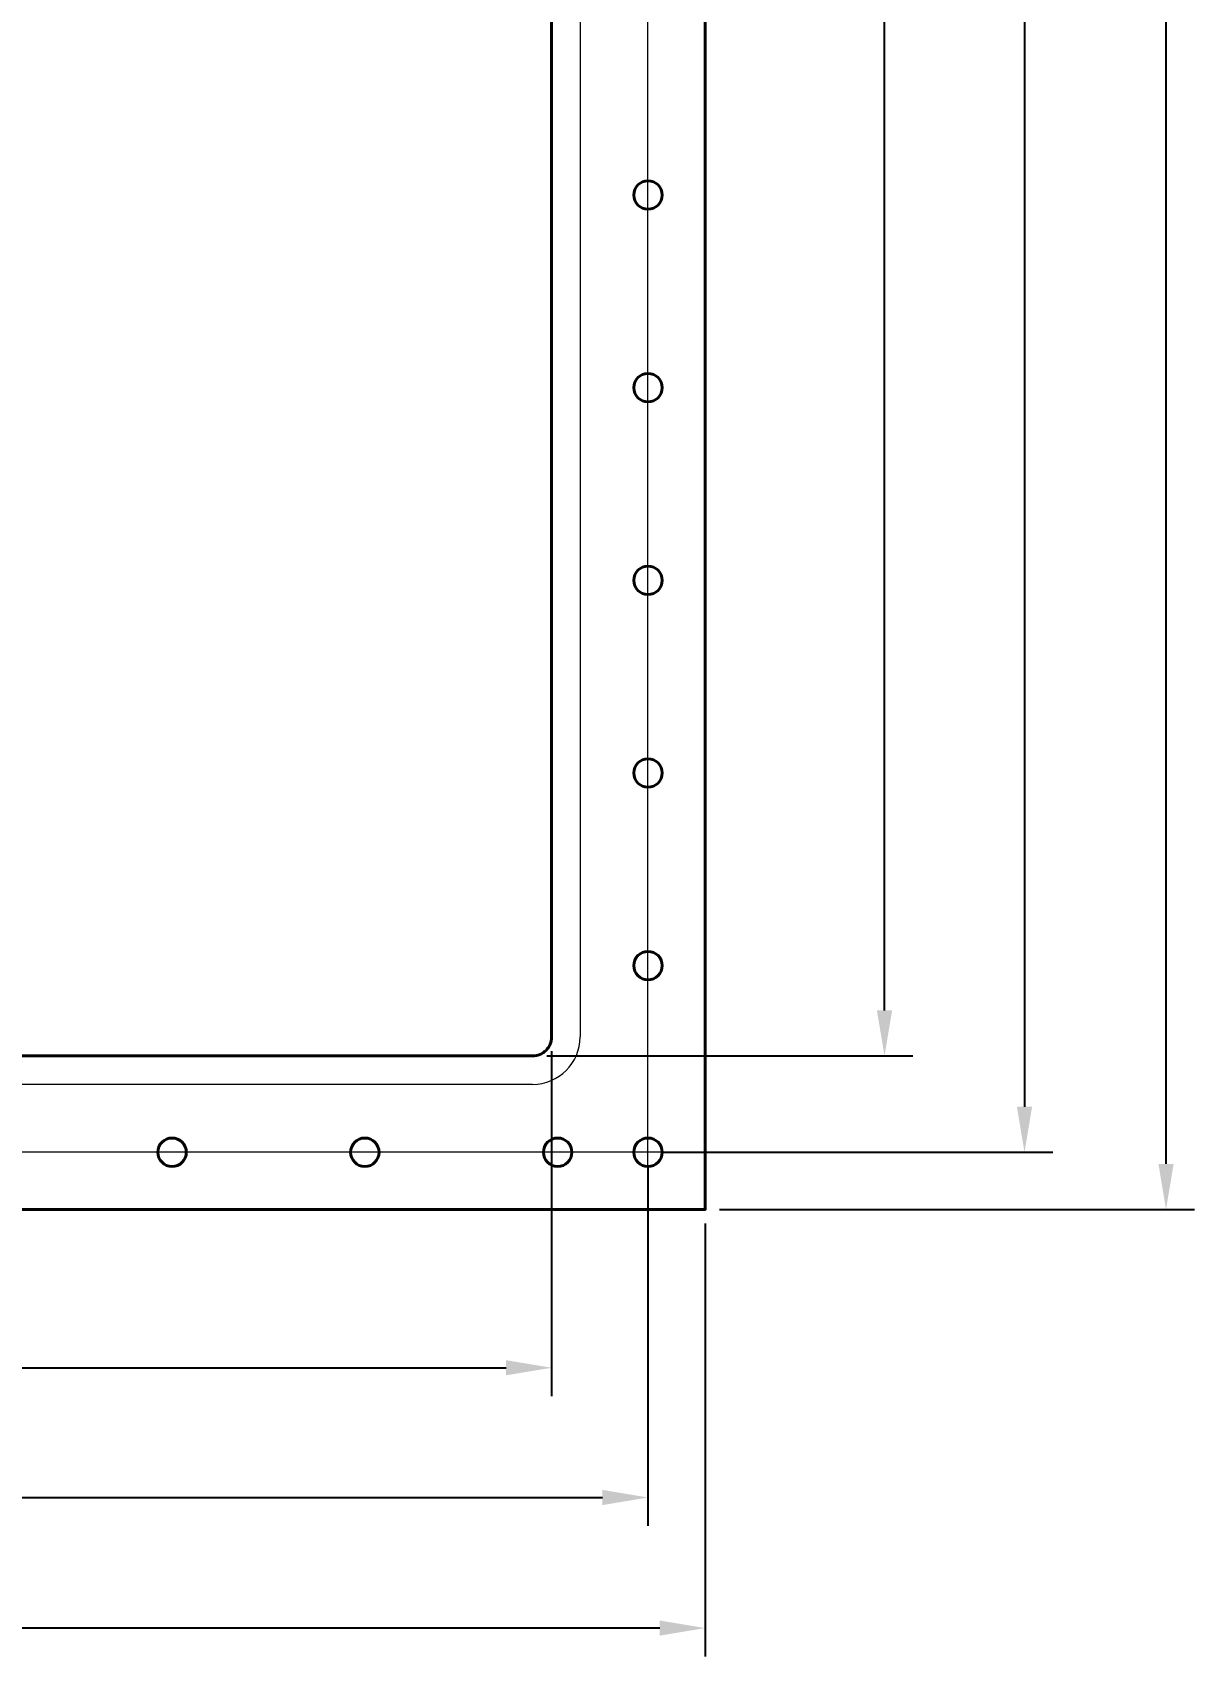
# Model space of a CAD drawing. Header units: millimetres. Extents: x 3074 to 13510, y 1436 to 24693.
# Drawn here: x 10208 to 10820, y 22815 to 23671 of the extents above; entities that cross this region are included whole.
import ezdxf

# ---------------------------------------------------------------- set-up
doc = ezdxf.new("R2010")
doc.units = ezdxf.units.MM
doc.set_wipeout_variables(frame=1)
doc.linetypes.add('CENTER', pattern=[2, 1.25, -0.25, 0.25, -0.25])
doc.layers.add('IA-ACHU', color=1, linetype='Continuous')
doc.layers.add('IA-EJES', color=4, linetype='CENTER')
doc.layers.add('IA-DIBUJO', color=3, linetype='Continuous', lineweight=40)
doc.layers.add('IA-TRAZ', color=8, linetype='Continuous', lineweight=5)
doc.styles.add('ARIAL', font='arial.ttf')
doc.dimstyles.new('COT_12', dxfattribs={"dimscale": 12, "dimtxt": 2.2, "dimasz": 2, "dimexe": 1.25, "dimexo": 0.625, "dimgap": 1, "dimtad": 1, "dimdec": 1, "dimdsep": 46, "dimtxsty": 'ARIAL', "dimcen": 2, "dimclrd": 256, "dimclre": 256, "dimclrt": 2, "dimadec": 0, "dimazin": 0, "dimtm": 1e-09, "dimtfac": 1, "dimtdec": 1, "dimtmove": 0, "dimatfit": 3, "dimfxl": 1, "dimarcsym": 0})
pattern_1 = [(315, (10528.385, 23568.893), (3.53553, 3.53553), [])]
pattern_2 = [(315, (10528.385, 23399.893), (3.53553, 3.53553), [])]
pattern_3 = [(315, (10528.385, 23230.893), (3.53553, 3.53553), [])]

# ---------------------------------------------------------------- blocks, each defined once
blk = doc.blocks.new('*D28')
at = {"layer": 'Defpoints', "color": 0, "transparency": 16777216}
for p in [(9776.51, 23141.46), (10481.38, 23141.46), (10481.38, 22967)]:
    blk.add_point(p, dxfattribs=at)
at = {"layer": 'IA-TRAZ', "lineweight": -2, "transparency": 16777216}
for p, q in [((9776.51, 23133.96), (9776.51, 22952)), ((10481.38, 23133.96), (10481.38, 22952)), ((9800.51, 22967), (10457.38, 22967))]:
    blk.add_line(p, q, dxfattribs=at)
at = {"layer": 'IA-TRAZ', "transparency": 16777216}
for points in [[(9800.51, 22971), (9800.51, 22963), (9776.51, 22967)], [(10457.38, 22971), (10457.38, 22963), (10481.38, 22967)]]:
    blk.add_solid(points, dxfattribs=at)
at = {"layer": 'IA-TRAZ', "color": 2, "transparency": 16777216, "insert": (10128.95, 22992.48), "char_height": 26.4, "attachment_point": 5, "style": 'ARIAL'}
blk.add_mtext('705', dxfattribs=at)
blk = doc.blocks.new('*D29')
at = {"layer": 'Defpoints', "color": 0, "transparency": 16777216}
for p in [(9725.72, 23080.67), (10532.17, 23080.67), (10532.17, 22898.58)]:
    blk.add_point(p, dxfattribs=at)
at = {"layer": 'IA-TRAZ', "lineweight": -2, "transparency": 16777216}
for p, q in [((9725.72, 23073.17), (9725.72, 22883.58)), ((10532.17, 23073.17), (10532.17, 22883.58)), ((9749.72, 22898.58), (10508.17, 22898.58))]:
    blk.add_line(p, q, dxfattribs=at)
at = {"layer": 'IA-TRAZ', "transparency": 16777216}
for points in [[(9749.72, 22902.58), (9749.72, 22894.58), (9725.72, 22898.58)], [(10508.17, 22902.58), (10508.17, 22894.58), (10532.17, 22898.58)]]:
    blk.add_solid(points, dxfattribs=at)
at = {"layer": 'IA-TRAZ', "color": 2, "transparency": 16777216, "insert": (10128.95, 22924.06), "char_height": 26.4, "attachment_point": 5, "style": 'ARIAL'}
blk.add_mtext('806', dxfattribs=at)
blk = doc.blocks.new('*D30')
at = {"layer": 'Defpoints', "color": 0, "transparency": 16777216}
for p in [(9695.56, 23050.51), (10562.33, 23050.51), (9695.56, 22829.71)]:
    blk.add_point(p, dxfattribs=at)
at = {"layer": 'IA-TRAZ', "lineweight": -2, "transparency": 16777216}
for p, q in [((9695.56, 23043.01), (9695.56, 22814.71)), ((10562.33, 23043.01), (10562.33, 22814.71)), ((10538.33, 22829.71), (9719.56, 22829.71))]:
    blk.add_line(p, q, dxfattribs=at)
at = {"layer": 'IA-TRAZ', "transparency": 16777216}
for points in [[(9719.56, 22833.71), (9719.56, 22825.71), (9695.56, 22829.71)], [(10538.33, 22833.71), (10538.33, 22825.71), (10562.33, 22829.71)]]:
    blk.add_solid(points, dxfattribs=at)
at = {"layer": 'IA-TRAZ', "color": 2, "transparency": 16777216, "insert": (10128.95, 22855.19), "char_height": 26.4, "attachment_point": 5, "style": 'ARIAL'}
blk.add_mtext('867', dxfattribs=at)
blk = doc.blocks.new('*D31')
at = {"layer": 'Defpoints', "color": 0, "transparency": 16777216}
for p in [(10471.38, 24344.33), (10656.83, 24344.33), (10471.38, 23131.46)]:
    blk.add_point(p, dxfattribs=at)
at = {"layer": 'IA-TRAZ', "lineweight": -2, "transparency": 16777216}
for p, q in [((10478.88, 24344.33), (10671.83, 24344.33)), ((10656.83, 23155.46), (10656.83, 24320.33)), ((10478.88, 23131.46), (10671.83, 23131.46))]:
    blk.add_line(p, q, dxfattribs=at)
at = {"layer": 'IA-TRAZ', "transparency": 16777216}
for points in [[(10652.83, 24320.33), (10660.83, 24320.33), (10656.83, 24344.33)], [(10652.83, 23155.46), (10660.83, 23155.46), (10656.83, 23131.46)]]:
    blk.add_solid(points, dxfattribs=at)
at = {"layer": 'IA-TRAZ', "color": 2, "transparency": 16777216, "insert": (10631.34, 23737.89), "char_height": 26.4, "attachment_point": 5, "rotation": 90, "style": 'ARIAL'}
blk.add_mtext('1213', dxfattribs=at)
blk = doc.blocks.new('*D32')
at = {"layer": 'Defpoints', "color": 0, "transparency": 16777216}
for p in [(10532.17, 24395.12), (10532.17, 23080.67), (10730.61, 23080.67)]:
    blk.add_point(p, dxfattribs=at)
at = {"layer": 'IA-TRAZ', "lineweight": -2, "transparency": 16777216}
for p, q in [((10539.67, 24395.12), (10745.61, 24395.12)), ((10730.61, 24371.12), (10730.61, 23104.67)), ((10539.67, 23080.67), (10745.61, 23080.67))]:
    blk.add_line(p, q, dxfattribs=at)
at = {"layer": 'IA-TRAZ', "transparency": 16777216}
for points in [[(10726.61, 24371.12), (10734.61, 24371.12), (10730.61, 24395.12)], [(10726.61, 23104.67), (10734.61, 23104.67), (10730.61, 23080.67)]]:
    blk.add_solid(points, dxfattribs=at)
at = {"layer": 'IA-TRAZ', "color": 2, "transparency": 16777216, "insert": (10705.12, 23737.89), "char_height": 26.4, "attachment_point": 5, "rotation": 90, "style": 'ARIAL'}
blk.add_mtext('1314', dxfattribs=at)
blk = doc.blocks.new('*D33')
at = {"layer": 'Defpoints', "color": 0, "transparency": 16777216}
for p in [(10562.33, 24425.28), (10805.2, 24425.28), (10562.33, 23050.51)]:
    blk.add_point(p, dxfattribs=at)
at = {"layer": 'IA-TRAZ', "lineweight": -2, "transparency": 16777216}
for p, q in [((10569.83, 24425.28), (10820.2, 24425.28)), ((10805.2, 23074.51), (10805.2, 24401.28)), ((10569.83, 23050.51), (10820.2, 23050.51))]:
    blk.add_line(p, q, dxfattribs=at)
at = {"layer": 'IA-TRAZ', "transparency": 16777216}
for points in [[(10801.2, 24401.28), (10809.2, 24401.28), (10805.2, 24425.28)], [(10801.2, 23074.51), (10809.2, 23074.51), (10805.2, 23050.51)]]:
    blk.add_solid(points, dxfattribs=at)
at = {"layer": 'IA-TRAZ', "color": 2, "transparency": 16777216, "insert": (10779.71, 23737.89), "char_height": 26.4, "attachment_point": 5, "rotation": 90, "style": 'ARIAL'}
blk.add_mtext('1375', dxfattribs=at)
blk = doc.blocks.new('A$C96986caa')
at = {"layer": 'IA-DIBUJO'}
for centre in [(-300, 0), (-180, 0), (-60, 0), (60, 0), (180, 0), (300, 0)]:
    blk.add_circle(centre, 3.5, dxfattribs=at)
at = {"layer": 'IA-EJES', "ltscale": 5}
for p, q in [((-300, 21.81), (-300, -21.81)), ((-180, 21.81), (-180, -21.81)), ((-60, 21.81), (-60, -21.81)), ((60, 21.81), (60, -21.81)), ((180, 21.81), (180, -21.81)), ((300, 21.81), (300, -21.81)), ((-278.19, 0), (-321.81, 0)), ((-158.19, 0), (-201.81, 0)), ((-38.19, 0), (-81.81, 0)), ((81.81, 0), (38.19, 0)), ((201.81, 0), (158.19, 0)), ((321.81, 0), (278.19, 0))]:
    blk.add_line(p, q, dxfattribs=at)
at = {"layer": 'IA-TRAZ'}
for p, q in [((-531.6, -6.35), (-531.6, 6.35)), ((374.47, -6.35), (374.47, 6.35))]:
    blk.add_line(p, q, dxfattribs=at)
blk.add_lwpolyline([(374.47, 6.35), (376.44, 5.22), (376.44, -5.22), (374.47, -6.35), (-531.6, -6.35), (-533.56, -5.22), (-533.56, 5.22), (-531.6, 6.35), (374.47, 6.35)], dxfattribs=at)
blk = doc.blocks.new('Hex Head Screw - 10 mm top')
at = {"color": 0, "linetype": 'Continuous'}
for p, q in [((-7.9, 4.5), (0, 9.1)), ((-7.9, -4.5), (-7.9, 4.5)), ((7.9, 4.5), (0, 9.1)), ((7.9, -4.5), (7.9, 4.5)), ((-7.9, -4.5), (0, -9.1)), ((7.9, -4.5), (0, -9.1))]:
    blk.add_line(p, q, dxfattribs=at)
blk.add_circle((0, 0), 7.87, dxfattribs=at)
blk = doc.blocks.new('A$C8bdcb2c4')
at = {"layer": 'IA-DIBUJO'}
for centre in [(403.225, -152.4), (403.225, -254), (403.225, -355.6), (403.225, -457.2), (403.225, -558.8), (152.4, -657.225), (254, -657.225), (355.6, -657.225), (403.225, -657.225)]:
    blk.add_circle(centre, 7.5, dxfattribs=at)

msp = doc.modelspace()

# ---------------------------------------------------------------- hatches: boundary and pattern name
h = msp.add_hatch()
h.set_pattern_fill('_USER', color=256, scale=5, angle=-45, pattern_type=0)
h.set_pattern_definition(pattern_1)
h.paths.add_polyline_path([(10528.38, 23620.89), (10528.38, 23627.89), (10516.38, 23627.89), (10516.38, 23620.89)])
h = msp.add_hatch()
h.set_pattern_fill('_USER', color=256, scale=5, angle=-45, pattern_type=0)
h.set_pattern_definition(pattern_2)
h.paths.add_polyline_path([(10528.38, 23451.89), (10528.38, 23458.89), (10516.38, 23458.89), (10516.38, 23451.89)])
h = msp.add_hatch()
h.set_pattern_fill('_USER', color=256, scale=5, angle=-45, pattern_type=0)
h.set_pattern_definition(pattern_3)
h.paths.add_polyline_path([(10528.38, 23282.89), (10528.38, 23289.89), (10516.38, 23289.89), (10516.38, 23282.89)])

# ---------------------------------------------------------------- linework, layer by layer
at = {"layer": 'IA-TRAZ'}
for p, q in [((10535.38, 23620.4), (10535.38, 23622.15)), ((10535.38, 23612.39), (10535.38, 23620.4)), ((10535.38, 23610.64), (10535.38, 23612.39)), ((10535.38, 23527.15), (10535.38, 23525.4)), ((10535.38, 23525.4), (10535.38, 23517.39)), ((10535.38, 23517.39), (10535.38, 23515.64)), ((10535.38, 23451.4), (10535.38, 23453.15)), ((10535.38, 23443.39), (10535.38, 23451.4)), ((10535.38, 23441.64), (10535.38, 23443.39)), ((10535.38, 23358.15), (10535.38, 23356.4)), ((10535.38, 23356.4), (10535.38, 23348.39)), ((10535.38, 23348.39), (10535.38, 23346.64)), ((10535.38, 23282.4), (10535.38, 23284.15)), ((10535.38, 23274.39), (10535.38, 23282.4)), ((10535.38, 23272.64), (10535.38, 23274.39)), ((10535.38, 23189.15), (10535.38, 23187.4)), ((10535.38, 23187.4), (10535.38, 23179.39)), ((10535.38, 23179.39), (10535.38, 23177.64))]:
    msp.add_line(p, q, dxfattribs=at)
for centre, radius, start, end in [((10532.08, 23622.15), 3.3, 328.05067, 31.94933), ((10519.08, 23616.39), 16.3, 345.77375, 14.22625), ((10532.08, 23610.64), 3.3, 328.05067, 31.94933), ((10532.08, 23527.15), 3.3, 328.05067, 31.94933), ((10519.08, 23521.39), 16.3, 345.77375, 14.22625), ((10532.08, 23515.64), 3.3, 328.05067, 31.94933), ((10532.08, 23453.15), 3.3, 328.05067, 31.94933), ((10519.08, 23447.39), 16.3, 345.77375, 14.22625), ((10532.08, 23441.64), 3.3, 328.05067, 31.94933), ((10532.08, 23358.15), 3.3, 328.05067, 31.94933), ((10519.08, 23352.39), 16.3, 345.77375, 14.22625), ((10532.08, 23346.64), 3.3, 328.05067, 31.94933), ((10532.08, 23284.15), 3.3, 328.05067, 31.94933), ((10519.08, 23278.39), 16.3, 345.77375, 14.22625), ((10532.08, 23272.64), 3.3, 328.05067, 31.94933), ((10532.08, 23189.15), 3.3, 328.05067, 31.94933), ((10519.08, 23183.39), 16.3, 345.77375, 14.22625), ((10532.08, 23177.64), 3.3, 328.05067, 31.94933)]:
    msp.add_arc(centre, radius, start, end, dxfattribs=at)

# ---------------------------------------------------------------- next in the draw order: wipeouts: each hides what was drawn before it
for points in [[(10528.38, 23627.89), (10516.38, 23627.89), (10516.38, 23605.39), (10496.38, 23605.39), (10496.38, 23600.99), (10495.34, 23600.12), (10494.96, 23599.03), (10494.96, 23588.89), (10475.38, 23588.89), (10475.38, 23548.89), (10494.96, 23548.89), (10494.96, 23538.76), (10495.51, 23537.48), (10496.38, 23536.8), (10496.38, 23532.39), (10516.38, 23532.39), (10516.38, 23509.89), (10528.38, 23509.89)], [(10528.38, 23458.89), (10516.38, 23458.89), (10516.38, 23436.39), (10496.38, 23436.39), (10496.38, 23431.99), (10495.34, 23431.12), (10494.96, 23430.03), (10494.96, 23419.89), (10475.38, 23419.89), (10475.38, 23379.89), (10494.96, 23379.89), (10494.96, 23369.76), (10495.51, 23368.48), (10496.38, 23367.8), (10496.38, 23363.39), (10516.38, 23363.39), (10516.38, 23340.89), (10528.38, 23340.89)], [(10528.38, 23289.89), (10516.38, 23289.89), (10516.38, 23267.39), (10496.38, 23267.39), (10496.38, 23262.99), (10495.34, 23262.12), (10494.96, 23261.03), (10494.96, 23250.89), (10475.38, 23250.89), (10475.38, 23210.89), (10494.96, 23210.89), (10494.96, 23200.76), (10495.51, 23199.48), (10496.38, 23198.8), (10496.38, 23194.39), (10516.38, 23194.39), (10516.38, 23171.89), (10528.38, 23171.89)]]:
    msp.add_wipeout(points)

# ---------------------------------------------------------------- next in the draw order: hatches: boundary and pattern name
at = {"layer": 'IA-ACHU'}
h = msp.add_hatch(dxfattribs=at)
h.set_pattern_fill('_USER', color=256, scale=5, angle=-45, pattern_type=0)
h.set_pattern_definition(pattern_1)
h.paths.add_polyline_path([(10528.38, 23568.89), (10528.38, 23611.89), (10516.38, 23611.89), (10516.38, 23605.39), (10496.38, 23605.39), (10496.38, 23600.99), (10498.5, 23600.99), (10498.5, 23593.89), (10498.5, 23579.4), (10506.38, 23579.4), (10506.38, 23568.89)])
h.paths.add_polyline_path([(10516.38, 23532.39), (10516.38, 23525.89), (10528.38, 23525.89), (10528.38, 23568.89), (10506.38, 23568.89), (10506.38, 23558.38), (10498.5, 23558.39), (10498.5, 23543.89), (10498.5, 23536.8), (10496.38, 23536.8), (10496.38, 23532.39)])
h.paths.add_polyline_path([(10528.38, 23509.89), (10528.38, 23516.89), (10516.38, 23516.89), (10516.38, 23509.89)])
h.paths.add_polyline_path([(10494.96, 23548.89), (10494.96, 23558.39), (10475.38, 23558.39), (10475.38, 23548.89)])
h.paths.add_polyline_path([(10494.96, 23579.4), (10494.96, 23588.89), (10475.38, 23588.89), (10475.38, 23579.39)])
h.paths.add_polyline_path([(10528.38, 23620.89), (10528.38, 23627.89), (10516.38, 23627.89), (10516.38, 23620.89)])
h = msp.add_hatch(dxfattribs=at)
h.set_pattern_fill('_USER', color=256, scale=5, angle=-45, pattern_type=0)
h.set_pattern_definition(pattern_2)
h.paths.add_polyline_path([(10528.38, 23399.89), (10528.38, 23442.89), (10516.38, 23442.89), (10516.38, 23436.39), (10496.38, 23436.39), (10496.38, 23431.99), (10498.5, 23431.99), (10498.5, 23424.89), (10498.5, 23410.4), (10506.38, 23410.4), (10506.38, 23399.89)])
h.paths.add_polyline_path([(10516.38, 23363.39), (10516.38, 23356.89), (10528.38, 23356.89), (10528.38, 23399.89), (10506.38, 23399.89), (10506.38, 23389.38), (10498.5, 23389.39), (10498.5, 23374.89), (10498.5, 23367.8), (10496.38, 23367.8), (10496.38, 23363.39)])
h.paths.add_polyline_path([(10528.38, 23340.89), (10528.38, 23347.89), (10516.38, 23347.89), (10516.38, 23340.89)])
h.paths.add_polyline_path([(10494.96, 23379.89), (10494.96, 23389.39), (10475.38, 23389.39), (10475.38, 23379.89)])
h.paths.add_polyline_path([(10494.96, 23410.4), (10494.96, 23419.89), (10475.38, 23419.89), (10475.38, 23410.39)])
h.paths.add_polyline_path([(10528.38, 23451.89), (10528.38, 23458.89), (10516.38, 23458.89), (10516.38, 23451.89)])
h = msp.add_hatch(dxfattribs=at)
h.set_pattern_fill('_USER', color=256, scale=5, angle=-45, pattern_type=0)
h.set_pattern_definition(pattern_3)
h.paths.add_polyline_path([(10528.38, 23230.89), (10528.38, 23273.89), (10516.38, 23273.89), (10516.38, 23267.39), (10496.38, 23267.39), (10496.38, 23262.99), (10498.5, 23262.99), (10498.5, 23255.89), (10498.5, 23241.4), (10506.38, 23241.4), (10506.38, 23230.89)])
h.paths.add_polyline_path([(10516.38, 23194.39), (10516.38, 23187.89), (10528.38, 23187.89), (10528.38, 23230.89), (10506.38, 23230.89), (10506.38, 23220.38), (10498.5, 23220.39), (10498.5, 23205.89), (10498.5, 23198.8), (10496.38, 23198.8), (10496.38, 23194.39)])
h.paths.add_polyline_path([(10528.38, 23171.89), (10528.38, 23178.89), (10516.38, 23178.89), (10516.38, 23171.89)])
h.paths.add_polyline_path([(10494.96, 23210.89), (10494.96, 23220.39), (10475.38, 23220.39), (10475.38, 23210.89)])
h.paths.add_polyline_path([(10494.96, 23241.4), (10494.96, 23250.89), (10475.38, 23250.89), (10475.38, 23241.39)])
h.paths.add_polyline_path([(10528.38, 23282.89), (10528.38, 23289.89), (10516.38, 23289.89), (10516.38, 23282.89)])

# ---------------------------------------------------------------- next in the draw order: linework, layer by layer
at = {"layer": 'IA-DIBUJO'}
for p, q in [((10528.38, 23627.89), (10516.38, 23627.89)), ((10516.38, 23627.89), (10516.38, 23605.39)), ((10528.38, 23627.89), (10528.38, 23509.89)), ((10516.38, 23620.89), (10528.38, 23620.89)), ((10496.38, 23605.39), (10516.38, 23605.39)), ((10496.38, 23605.39), (10496.38, 23600.99)), ((10528.38, 23611.89), (10516.38, 23611.89)), ((10496.38, 23600.99), (10498.5, 23600.99)), ((10498.5, 23593.89), (10498.5, 23600.99)), ((10475.38, 23588.89), (10496.38, 23588.89)), ((10475.38, 23548.89), (10475.38, 23588.89)), ((10496.38, 23593.89), (10498.5, 23593.89)), ((10496.38, 23588.89), (10496.38, 23593.89)), ((10475.38, 23548.89), (10496.38, 23548.89)), ((10496.38, 23548.89), (10496.38, 23543.89)), ((10496.38, 23543.89), (10498.5, 23543.89)), ((10496.38, 23536.8), (10498.5, 23536.8)), ((10496.38, 23532.39), (10496.38, 23536.8)), ((10498.5, 23543.89), (10498.5, 23536.8)), ((10496.38, 23532.39), (10516.38, 23532.39)), ((10516.38, 23509.89), (10516.38, 23532.39)), ((10528.38, 23525.89), (10516.38, 23525.89)), ((10516.38, 23516.89), (10528.38, 23516.89)), ((10528.38, 23509.89), (10516.38, 23509.89)), ((10528.38, 23458.89), (10516.38, 23458.89)), ((10516.38, 23458.89), (10516.38, 23436.39)), ((10516.38, 23451.89), (10528.38, 23451.89)), ((10528.38, 23458.89), (10528.38, 23340.89)), ((10528.38, 23442.89), (10516.38, 23442.89)), ((10496.38, 23436.39), (10516.38, 23436.39)), ((10496.38, 23436.39), (10496.38, 23431.99)), ((10496.38, 23431.99), (10498.5, 23431.99)), ((10498.5, 23424.89), (10498.5, 23431.99)), ((10475.38, 23419.89), (10496.38, 23419.89)), ((10475.38, 23379.89), (10475.38, 23419.89)), ((10496.38, 23424.89), (10498.5, 23424.89)), ((10496.38, 23419.89), (10496.38, 23424.89)), ((10475.38, 23379.89), (10496.38, 23379.89)), ((10496.38, 23379.89), (10496.38, 23374.89)), ((10496.38, 23374.89), (10498.5, 23374.89)), ((10498.5, 23374.89), (10498.5, 23367.8)), ((10496.38, 23367.8), (10498.5, 23367.8)), ((10496.38, 23363.39), (10496.38, 23367.8)), ((10496.38, 23363.39), (10516.38, 23363.39)), ((10516.38, 23340.89), (10516.38, 23363.39)), ((10528.38, 23356.89), (10516.38, 23356.89)), ((10516.38, 23347.89), (10528.38, 23347.89)), ((10528.38, 23340.89), (10516.38, 23340.89)), ((10528.38, 23289.89), (10516.38, 23289.89)), ((10516.38, 23289.89), (10516.38, 23267.39)), ((10528.38, 23289.89), (10528.38, 23171.89)), ((10516.38, 23282.89), (10528.38, 23282.89)), ((10528.38, 23273.89), (10516.38, 23273.89)), ((10496.38, 23267.39), (10516.38, 23267.39)), ((10496.38, 23267.39), (10496.38, 23262.99)), ((10496.38, 23262.99), (10498.5, 23262.99)), ((10498.5, 23255.89), (10498.5, 23262.99)), ((10496.38, 23255.89), (10498.5, 23255.89)), ((10496.38, 23250.89), (10496.38, 23255.89)), ((10475.38, 23250.89), (10496.38, 23250.89)), ((10475.38, 23210.89), (10475.38, 23250.89)), ((10475.38, 23210.89), (10496.38, 23210.89)), ((10496.38, 23210.89), (10496.38, 23205.89)), ((10496.38, 23205.89), (10498.5, 23205.89)), ((10498.5, 23205.89), (10498.5, 23198.8)), ((10496.38, 23198.8), (10498.5, 23198.8)), ((10496.38, 23194.39), (10496.38, 23198.8)), ((10496.38, 23194.39), (10516.38, 23194.39)), ((10516.38, 23171.89), (10516.38, 23194.39)), ((10528.38, 23187.89), (10516.38, 23187.89)), ((10516.38, 23178.89), (10528.38, 23178.89)), ((10528.38, 23171.89), (10516.38, 23171.89))]:
    msp.add_line(p, q, dxfattribs=at)
for points in [[(10475.38, 23558.39), (10506.38, 23558.38), (10506.38, 23579.4), (10475.38, 23579.39)], [(10475.38, 23389.39), (10506.38, 23389.38), (10506.38, 23410.4), (10475.38, 23410.39)], [(10475.38, 23220.39), (10506.38, 23220.38), (10506.38, 23241.4), (10475.38, 23241.39)]]:
    msp.add_lwpolyline(points, dxfattribs=at)
at = {"layer": 'IA-EJES', "ltscale": 5}
for p, q in [((10540.61, 23616.39), (10494.22, 23616.39)), ((10531.87, 23616.39), (10506.42, 23616.39)), ((10540.61, 23521.39), (10494.22, 23521.39)), ((10532.98, 23521.39), (10505.59, 23521.39)), ((10540.61, 23447.39), (10494.22, 23447.39)), ((10531.87, 23447.39), (10506.42, 23447.39)), ((10540.61, 23352.39), (10494.22, 23352.39)), ((10532.98, 23352.39), (10505.59, 23352.39)), ((10540.61, 23278.39), (10494.22, 23278.39)), ((10531.87, 23278.39), (10506.42, 23278.39)), ((10540.61, 23183.39), (10494.22, 23183.39)), ((10532.98, 23183.39), (10505.59, 23183.39))]:
    msp.add_line(p, q, dxfattribs=at)
at = {"layer": 'IA-EJES', "linetype": 'CENTER', "ltscale": 5}
for p, q in [((10516.38, 23616.39), (10494.22, 23616.39)), ((10516.38, 23521.39), (10494.22, 23521.39)), ((10516.38, 23447.39), (10494.22, 23447.39)), ((10516.38, 23352.39), (10494.22, 23352.39)), ((10516.38, 23278.39), (10494.22, 23278.39)), ((10516.38, 23183.39), (10494.22, 23183.39))]:
    msp.add_line(p, q, dxfattribs=at)
at = {"layer": 'IA-TRAZ'}
for p, q in [((10530.38, 23624.39), (10528.38, 23624.39)), ((10528.38, 23624.39), (10528.38, 23608.39)), ((10530.38, 23608.39), (10530.38, 23624.39)), ((10534.88, 23623.89), (10530.38, 23623.89)), ((10530.38, 23623.89), (10530.38, 23608.89)), ((10499.38, 23619.39), (10500.38, 23620.39)), ((10526.36, 23619.39), (10499.38, 23619.39)), ((10499.38, 23613.39), (10499.38, 23619.39)), ((10530.38, 23620.39), (10500.38, 23620.39)), ((10500.38, 23612.39), (10500.38, 23620.39)), ((10526.36, 23612.39), (10526.36, 23620.39)), ((10526.38, 23612.39), (10526.38, 23620.39)), ((10535.38, 23620.4), (10530.38, 23620.4)), ((10526.36, 23613.39), (10499.38, 23613.39)), ((10500.38, 23612.39), (10499.38, 23613.39)), ((10530.38, 23612.39), (10500.38, 23612.39)), ((10528.38, 23608.39), (10530.38, 23608.39)), ((10535.38, 23612.39), (10530.38, 23612.39)), ((10534.88, 23608.89), (10530.38, 23608.89)), ((10528.38, 23513.39), (10528.38, 23529.39)), ((10528.38, 23529.39), (10530.38, 23529.39)), ((10530.38, 23529.39), (10530.38, 23513.39)), ((10530.38, 23513.89), (10530.38, 23528.89)), ((10534.88, 23528.89), (10530.38, 23528.89)), ((10500.38, 23525.39), (10499.38, 23524.39)), ((10526.36, 23524.39), (10499.38, 23524.39)), ((10499.38, 23524.39), (10499.38, 23518.39)), ((10530.38, 23525.39), (10500.38, 23525.39)), ((10500.38, 23525.39), (10500.38, 23517.39)), ((10526.36, 23525.39), (10526.36, 23517.39)), ((10526.38, 23525.39), (10526.38, 23517.39)), ((10535.38, 23525.4), (10530.38, 23525.4)), ((10526.36, 23518.39), (10499.38, 23518.39)), ((10499.38, 23518.39), (10500.38, 23517.39)), ((10530.38, 23517.39), (10500.38, 23517.39)), ((10530.38, 23513.39), (10528.38, 23513.39)), ((10535.38, 23517.39), (10530.38, 23517.39)), ((10534.88, 23513.89), (10530.38, 23513.89)), ((10499.38, 23450.39), (10500.38, 23451.39)), ((10530.38, 23451.39), (10500.38, 23451.39)), ((10500.38, 23443.39), (10500.38, 23451.39)), ((10526.36, 23443.39), (10526.36, 23451.39)), ((10526.38, 23443.39), (10526.38, 23451.39)), ((10530.38, 23455.39), (10528.38, 23455.39)), ((10528.38, 23455.39), (10528.38, 23439.39)), ((10530.38, 23439.39), (10530.38, 23455.39)), ((10534.88, 23454.89), (10530.38, 23454.89)), ((10530.38, 23454.89), (10530.38, 23439.89)), ((10535.38, 23451.4), (10530.38, 23451.4)), ((10526.36, 23450.39), (10499.38, 23450.39)), ((10499.38, 23444.39), (10499.38, 23450.39)), ((10526.36, 23444.39), (10499.38, 23444.39)), ((10500.38, 23443.39), (10499.38, 23444.39)), ((10530.38, 23443.39), (10500.38, 23443.39)), ((10535.38, 23443.39), (10530.38, 23443.39)), ((10528.38, 23439.39), (10530.38, 23439.39)), ((10534.88, 23439.89), (10530.38, 23439.89)), ((10528.38, 23344.39), (10528.38, 23360.39)), ((10528.38, 23360.39), (10530.38, 23360.39)), ((10530.38, 23360.39), (10530.38, 23344.39)), ((10530.38, 23344.89), (10530.38, 23359.89)), ((10534.88, 23359.89), (10530.38, 23359.89)), ((10500.38, 23356.39), (10499.38, 23355.39)), ((10526.36, 23355.39), (10499.38, 23355.39)), ((10499.38, 23355.39), (10499.38, 23349.39)), ((10526.36, 23349.39), (10499.38, 23349.39)), ((10499.38, 23349.39), (10500.38, 23348.39)), ((10530.38, 23356.39), (10500.38, 23356.39)), ((10500.38, 23356.39), (10500.38, 23348.39)), ((10530.38, 23348.39), (10500.38, 23348.39)), ((10526.36, 23356.39), (10526.36, 23348.39)), ((10526.38, 23356.39), (10526.38, 23348.39)), ((10535.38, 23356.4), (10530.38, 23356.4)), ((10535.38, 23348.39), (10530.38, 23348.39)), ((10530.38, 23344.39), (10528.38, 23344.39)), ((10534.88, 23344.89), (10530.38, 23344.89)), ((10499.38, 23281.39), (10500.38, 23282.39)), ((10526.36, 23281.39), (10499.38, 23281.39)), ((10499.38, 23275.39), (10499.38, 23281.39)), ((10530.38, 23282.39), (10500.38, 23282.39)), ((10500.38, 23274.39), (10500.38, 23282.39)), ((10526.36, 23274.39), (10526.36, 23282.39)), ((10526.38, 23274.39), (10526.38, 23282.39)), ((10530.38, 23286.39), (10528.38, 23286.39)), ((10528.38, 23286.39), (10528.38, 23270.39)), ((10530.38, 23270.39), (10530.38, 23286.39)), ((10534.88, 23285.89), (10530.38, 23285.89)), ((10530.38, 23285.89), (10530.38, 23270.89)), ((10535.38, 23282.4), (10530.38, 23282.4)), ((10526.36, 23275.39), (10499.38, 23275.39)), ((10500.38, 23274.39), (10499.38, 23275.39)), ((10530.38, 23274.39), (10500.38, 23274.39)), ((10535.38, 23274.39), (10530.38, 23274.39)), ((10528.38, 23270.39), (10530.38, 23270.39)), ((10534.88, 23270.89), (10530.38, 23270.89)), ((10500.38, 23187.39), (10499.38, 23186.39)), ((10526.36, 23186.39), (10499.38, 23186.39)), ((10499.38, 23186.39), (10499.38, 23180.39)), ((10530.38, 23187.39), (10500.38, 23187.39)), ((10500.38, 23187.39), (10500.38, 23179.39)), ((10526.36, 23187.39), (10526.36, 23179.39)), ((10526.38, 23187.39), (10526.38, 23179.39)), ((10528.38, 23175.39), (10528.38, 23191.39)), ((10528.38, 23191.39), (10530.38, 23191.39)), ((10530.38, 23191.39), (10530.38, 23175.39)), ((10530.38, 23175.89), (10530.38, 23190.89)), ((10534.88, 23190.89), (10530.38, 23190.89)), ((10535.38, 23187.4), (10530.38, 23187.4)), ((10526.36, 23180.39), (10499.38, 23180.39)), ((10499.38, 23180.39), (10500.38, 23179.39)), ((10530.38, 23179.39), (10500.38, 23179.39)), ((10535.38, 23179.39), (10530.38, 23179.39)), ((10530.38, 23175.39), (10528.38, 23175.39)), ((10534.88, 23175.89), (10530.38, 23175.89))]:
    msp.add_line(p, q, dxfattribs=at)
at = {"layer": 'IA-TRAZ', "ltscale": 15}
for p, q in [((10500.38, 23620.39), (10499.38, 23619.39)), ((10516.38, 23619.39), (10499.38, 23619.39)), ((10499.38, 23619.39), (10499.38, 23613.39)), ((10516.38, 23620.39), (10500.38, 23620.39)), ((10500.38, 23620.39), (10500.38, 23612.39)), ((10516.38, 23613.39), (10499.38, 23613.39)), ((10499.38, 23613.39), (10500.38, 23612.39)), ((10516.38, 23612.39), (10500.38, 23612.39)), ((10499.38, 23524.39), (10500.38, 23525.39)), ((10516.38, 23524.39), (10499.38, 23524.39)), ((10499.38, 23518.39), (10499.38, 23524.39)), ((10516.38, 23525.39), (10500.38, 23525.39)), ((10500.38, 23517.39), (10500.38, 23525.39)), ((10516.38, 23518.39), (10499.38, 23518.39)), ((10500.38, 23517.39), (10499.38, 23518.39)), ((10516.38, 23517.39), (10500.38, 23517.39)), ((10500.38, 23451.39), (10499.38, 23450.39)), ((10516.38, 23451.39), (10500.38, 23451.39)), ((10500.38, 23451.39), (10500.38, 23443.39)), ((10516.38, 23450.39), (10499.38, 23450.39)), ((10499.38, 23450.39), (10499.38, 23444.39)), ((10516.38, 23444.39), (10499.38, 23444.39)), ((10499.38, 23444.39), (10500.38, 23443.39)), ((10516.38, 23443.39), (10500.38, 23443.39)), ((10499.38, 23355.39), (10500.38, 23356.39)), ((10516.38, 23355.39), (10499.38, 23355.39)), ((10499.38, 23349.39), (10499.38, 23355.39)), ((10516.38, 23349.39), (10499.38, 23349.39)), ((10500.38, 23348.39), (10499.38, 23349.39)), ((10516.38, 23356.39), (10500.38, 23356.39)), ((10500.38, 23348.39), (10500.38, 23356.39)), ((10516.38, 23348.39), (10500.38, 23348.39)), ((10500.38, 23282.39), (10499.38, 23281.39)), ((10516.38, 23281.39), (10499.38, 23281.39)), ((10499.38, 23281.39), (10499.38, 23275.39)), ((10516.38, 23282.39), (10500.38, 23282.39)), ((10500.38, 23282.39), (10500.38, 23274.39)), ((10516.38, 23275.39), (10499.38, 23275.39)), ((10499.38, 23275.39), (10500.38, 23274.39)), ((10516.38, 23274.39), (10500.38, 23274.39)), ((10499.38, 23186.39), (10500.38, 23187.39)), ((10516.38, 23186.39), (10499.38, 23186.39)), ((10499.38, 23180.39), (10499.38, 23186.39)), ((10516.38, 23187.39), (10500.38, 23187.39)), ((10500.38, 23179.39), (10500.38, 23187.39)), ((10516.38, 23180.39), (10499.38, 23180.39)), ((10500.38, 23179.39), (10499.38, 23180.39)), ((10516.38, 23179.39), (10500.38, 23179.39))]:
    msp.add_line(p, q, dxfattribs=at)
at = {"layer": 'IA-TRAZ', "ltscale": 10}
for p, q in [((10494.96, 23599.03), (10494.96, 23538.76)), ((10498.5, 23593.89), (10498.5, 23543.89)), ((10494.96, 23430.03), (10494.96, 23369.76)), ((10498.5, 23424.89), (10498.5, 23374.89)), ((10494.96, 23261.03), (10494.96, 23200.76)), ((10498.5, 23255.89), (10498.5, 23205.89))]:
    msp.add_line(p, q, dxfattribs=at)
at = {"layer": 'IA-TRAZ', "linetype": 'Continuous'}
for p, q in [((10477.4, 23588.89), (10477.38, 23588.91)), ((10477.4, 23548.89), (10477.38, 23548.88)), ((10477.4, 23419.89), (10477.38, 23419.91)), ((10477.4, 23379.89), (10477.38, 23379.88)), ((10477.4, 23250.89), (10477.38, 23250.91)), ((10477.4, 23210.89), (10477.38, 23210.88))]:
    msp.add_line(p, q, dxfattribs=at)
at = {"layer": 'IA-TRAZ', "ltscale": 50}
msp.add_lwpolyline([(9791.51, 23116.46), (10466.38, 23116.46, 0.414214), (10496.38, 23146.46), (10496.38, 23166.89, -0.414214), (10501.38, 23171.89), (10516.38, 23171.89), (10516.38, 23194.39), (10496.38, 23194.39), (10496.38, 23210.89), (10481.38, 23210.89), (10481.38, 23250.89), (10496.38, 23250.89), (10496.38, 23267.39), (10516.38, 23267.39), (10516.38, 23289.89), (10501.38, 23289.89, -0.414214), (10496.38, 23294.89), (10496.38, 23335.89, -0.414214), (10501.38, 23340.89), (10516.38, 23340.89), (10516.38, 23363.39), (10496.38, 23363.39), (10496.38, 23379.89), (10481.38, 23379.89), (10481.38, 23419.89), (10496.38, 23419.89), (10496.38, 23436.39), (10516.38, 23436.39), (10516.38, 23458.89), (10501.38, 23458.89, -0.414214), (10496.38, 23463.89), (10496.38, 23504.89, -0.414214), (10501.38, 23509.89), (10516.38, 23509.89), (10516.38, 23532.39), (10496.38, 23532.39), (10496.38, 23548.89), (10481.38, 23548.89), (10481.38, 23588.89), (10496.38, 23588.89), (10496.38, 23605.39), (10516.38, 23605.39), (10516.38, 23627.89), (10501.38, 23627.89, -0.414214), (10496.38, 23632.89), (10496.38, 23673.89, -0.414214)], format="xyb", dxfattribs=at)
at = {"layer": 'IA-TRAZ', "ltscale": 5}
for centre in [(10496.73, 23599.03), (10496.73, 23595.85), (10496.73, 23541.93), (10496.73, 23538.76), (10496.73, 23430.03), (10496.73, 23426.85), (10496.73, 23372.93), (10496.73, 23369.76), (10496.73, 23261.03), (10496.73, 23257.85), (10496.73, 23203.93), (10496.73, 23200.76)]:
    msp.add_circle(centre, 1.76, dxfattribs=at)

# ---------------------------------------------------------------- next in the draw order: block references
at = {"layer": 'IA-TRAZ'}
for p in [(10128.95, 23568.89), (10128.95, 23399.89), (10128.95, 23230.89)]:
    msp.add_blockref('A$C96986caa', p, dxfattribs=at)

# ---------------------------------------------------------------- next in the draw order: wipeouts: each hides what was drawn before it
msp.add_wipeout([(9777.45, 23832.53), (9777.45, 23643.25), (10480.45, 23643.25), (10480.45, 23832.53)]).dxf.layer = 'IA-TRAZ'

# ---------------------------------------------------------------- next in the draw order: wipeouts: each hides what was drawn before it
msp.add_wipeout([(9777.45, 23663.53), (9777.45, 23474.25), (10480.45, 23474.25), (10480.45, 23663.53)]).dxf.layer = 'IA-TRAZ'

# ---------------------------------------------------------------- next in the draw order: linework, layer by layer
msp.add_line((10480.45, 23660.6), (9777.45, 23660.6), dxfattribs=at)
at = {"layer": 'IA-TRAZ', "ltscale": 10}
for p, q in [((10474.45, 23588.89), (9783.45, 23588.89)), ((9783.45, 23548.89), (10474.45, 23548.89))]:
    msp.add_line(p, q, dxfattribs=at)
at = {"layer": 'IA-TRAZ', "ltscale": 75}
for p, q in [((10474.45, 23589.89), (10480.45, 23589.89)), ((10474.45, 23547.89), (10474.45, 23589.89)), ((10474.45, 23548.89), (10474.45, 23588.89)), ((10480.45, 23589.89), (10480.45, 23547.89)), ((10480.45, 23547.89), (10474.45, 23547.89))]:
    msp.add_line(p, q, dxfattribs=at)
at = {"layer": 'IA-TRAZ', "linetype": 'CENTER', "ltscale": 10}
for p, q in [((10480.45, 23576.89), (9777.45, 23576.89)), ((10480.45, 23560.89), (10480.45, 23576.89)), ((9777.45, 23560.89), (10480.45, 23560.89))]:
    msp.add_line(p, q, dxfattribs=at)

# ---------------------------------------------------------------- next in the draw order: block references
at = {"layer": 'IA-TRAZ', "xscale": 0.8, "yscale": 0.8, "zscale": 0.8, "rotation": 180}
for p in [(10308.95, 23568.89), (10428.95, 23568.89)]:
    msp.add_blockref('Hex Head Screw - 10 mm top', p, dxfattribs=at)

# ---------------------------------------------------------------- next in the draw order: wipeouts: each hides what was drawn before it
msp.add_wipeout([(9777.45, 23494.53), (9777.45, 23305.25), (10480.45, 23305.25), (10480.45, 23494.53)]).dxf.layer = 'IA-TRAZ'

# ---------------------------------------------------------------- next in the draw order: linework, layer by layer
at = {"layer": 'IA-TRAZ'}
msp.add_line((10480.45, 23491.6), (9777.45, 23491.6), dxfattribs=at)
at = {"layer": 'IA-TRAZ', "ltscale": 10}
for p, q in [((10474.45, 23419.89), (9783.45, 23419.89)), ((9783.45, 23379.89), (10474.45, 23379.89))]:
    msp.add_line(p, q, dxfattribs=at)
at = {"layer": 'IA-TRAZ', "ltscale": 75}
for p, q in [((10474.45, 23420.89), (10480.45, 23420.89)), ((10474.45, 23378.89), (10474.45, 23420.89)), ((10474.45, 23379.89), (10474.45, 23419.89)), ((10480.45, 23420.89), (10480.45, 23378.89)), ((10480.45, 23378.89), (10474.45, 23378.89))]:
    msp.add_line(p, q, dxfattribs=at)
at = {"layer": 'IA-TRAZ', "linetype": 'CENTER', "ltscale": 10}
for p, q in [((10480.45, 23407.89), (9777.45, 23407.89)), ((10480.45, 23391.89), (10480.45, 23407.89)), ((9777.45, 23391.89), (10480.45, 23391.89))]:
    msp.add_line(p, q, dxfattribs=at)

# ---------------------------------------------------------------- next in the draw order: block references
at = {"layer": 'IA-TRAZ', "xscale": 0.8, "yscale": 0.8, "zscale": 0.8, "rotation": 180}
for p in [(10308.95, 23399.89), (10428.95, 23399.89)]:
    msp.add_blockref('Hex Head Screw - 10 mm top', p, dxfattribs=at)

# ---------------------------------------------------------------- next in the draw order: wipeouts: each hides what was drawn before it
msp.add_wipeout([(9777.45, 23325.53), (9777.45, 23136.25), (10480.45, 23136.25), (10480.45, 23325.53)]).dxf.layer = 'IA-TRAZ'

# ---------------------------------------------------------------- next in the draw order: linework, layer by layer
at = {"layer": 'IA-TRAZ'}
msp.add_line((10480.45, 23322.6), (9777.45, 23322.6), dxfattribs=at)
at = {"layer": 'IA-TRAZ', "ltscale": 10}
for p, q in [((10474.45, 23250.89), (9783.45, 23250.89)), ((9783.45, 23210.89), (10474.45, 23210.89))]:
    msp.add_line(p, q, dxfattribs=at)
at = {"layer": 'IA-TRAZ', "ltscale": 75}
for p, q in [((10474.45, 23251.89), (10480.45, 23251.89)), ((10474.45, 23209.89), (10474.45, 23251.89)), ((10474.45, 23210.89), (10474.45, 23250.89)), ((10480.45, 23251.89), (10480.45, 23209.89)), ((10480.45, 23209.89), (10474.45, 23209.89))]:
    msp.add_line(p, q, dxfattribs=at)
at = {"layer": 'IA-TRAZ', "linetype": 'CENTER', "ltscale": 10}
for p, q in [((10480.45, 23238.89), (9777.45, 23238.89)), ((10480.45, 23222.89), (10480.45, 23238.89)), ((9777.45, 23222.89), (10480.45, 23222.89))]:
    msp.add_line(p, q, dxfattribs=at)

# ---------------------------------------------------------------- next in the draw order: block references
at = {"layer": 'IA-TRAZ', "xscale": 0.8, "yscale": 0.8, "zscale": 0.8, "rotation": 180}
for p in [(10308.95, 23230.89), (10428.95, 23230.89)]:
    msp.add_blockref('Hex Head Screw - 10 mm top', p, dxfattribs=at)

# ---------------------------------------------------------------- next in the draw order: wipeouts: each hides what was drawn before it
msp.add_wipeout([(9695.56, 23050.51), (10562.33, 23050.51), (10562.33, 24425.28), (9695.56, 24425.28), (9695.56, 23050.51), (9779.44, 23134.38), (9781.88, 23132.59), (9786.51, 23131.46), (10471.38, 23131.46), (10478.46, 23134.38), (10481.38, 23141.46), (10481.38, 24334.33), (10478.46, 24341.4), (10471.38, 24344.33), (9786.51, 24344.33), (9779.44, 24341.4), (9776.51, 24334.33), (9776.51, 23141.46), (9777.37, 23137.39), (9779.44, 23134.38)])

# ---------------------------------------------------------------- next in the draw order: linework, layer by layer
at = {"layer": 'IA-DIBUJO'}
msp.add_lwpolyline([(9695.56, 24425.28), (9695.56, 23050.51), (10562.33, 23050.51), (10562.33, 24425.28), (9695.56, 24425.28)], dxfattribs=at)
msp.add_lwpolyline([(10471.38, 23131.46), (9786.51, 23131.46, -0.414214), (9776.51, 23141.46), (9776.51, 24334.33, -0.414214), (9786.51, 24344.33), (10471.38, 24344.33, -0.414214), (10481.38, 24334.33), (10481.38, 23141.46, -0.414214)], format="xyb", close=True, dxfattribs=at)
at = {"layer": 'IA-TRAZ', "color": 4, "ltscale": 50}
for p, q in [((10532.17, 23050.51), (10532.17, 24425.28)), ((10562.33, 23080.67), (9695.56, 23080.67))]:
    msp.add_line(p, q, dxfattribs=at)
at = {"layer": 'IA-TRAZ', "ltscale": 75}
for p, q in [((10496.38, 24334.33), (10496.38, 23141.46)), ((10471.38, 23116.46), (9786.51, 23116.46))]:
    msp.add_line(p, q, dxfattribs=at)
msp.add_arc((10471.38, 23141.46), 25, 270, 0, dxfattribs=at)

# ---------------------------------------------------------------- next in the draw order: block references
msp.add_blockref('A$C8bdcb2c4', (10128.95, 23737.89))

# ---------------------------------------------------------------- next in the draw order: dimensions: what is measured, and where the dimension line sits
at = {"layer": 'IA-TRAZ'}
for base, p1, p2, picture, middle in [((10805.2, 24425.28), (10562.33, 23050.51), (10562.33, 24425.28), '*D33', (10779.71, 23737.89)), ((10730.61, 23080.67), (10532.17, 24395.12), (10532.17, 23080.67), '*D32', (10705.12, 23737.89)), ((10656.83, 24344.33), (10471.38, 23131.46), (10471.38, 24344.33), '*D31', (10631.34, 23737.89))]:
    dim = msp.add_linear_dim(base=base, p1=p1, p2=p2, angle=90, dimstyle='COT_12', override={"dimdec": 0}, dxfattribs=at)
    dim.commit()
    dim.dimension.update_dxf_attribs({"geometry": picture, "text_midpoint": middle})
for base, p1, p2, picture, middle in [((10481.38, 22967), (9776.51, 23141.46), (10481.38, 23141.46), '*D28', (10128.95, 22992.48)), ((10532.17, 22898.58), (9725.72, 23080.67), (10532.17, 23080.67), '*D29', (10128.95, 22924.06)), ((9695.56, 22829.71), (10562.33, 23050.51), (9695.56, 23050.51), '*D30', (10128.95, 22855.19))]:
    dim = msp.add_linear_dim(base=base, p1=p1, p2=p2, dimstyle='COT_12', override={"dimdec": 0}, dxfattribs=at)
    dim.commit()
    dim.dimension.update_dxf_attribs({"geometry": picture, "text_midpoint": middle})

doc.saveas('drawing.dxf')
